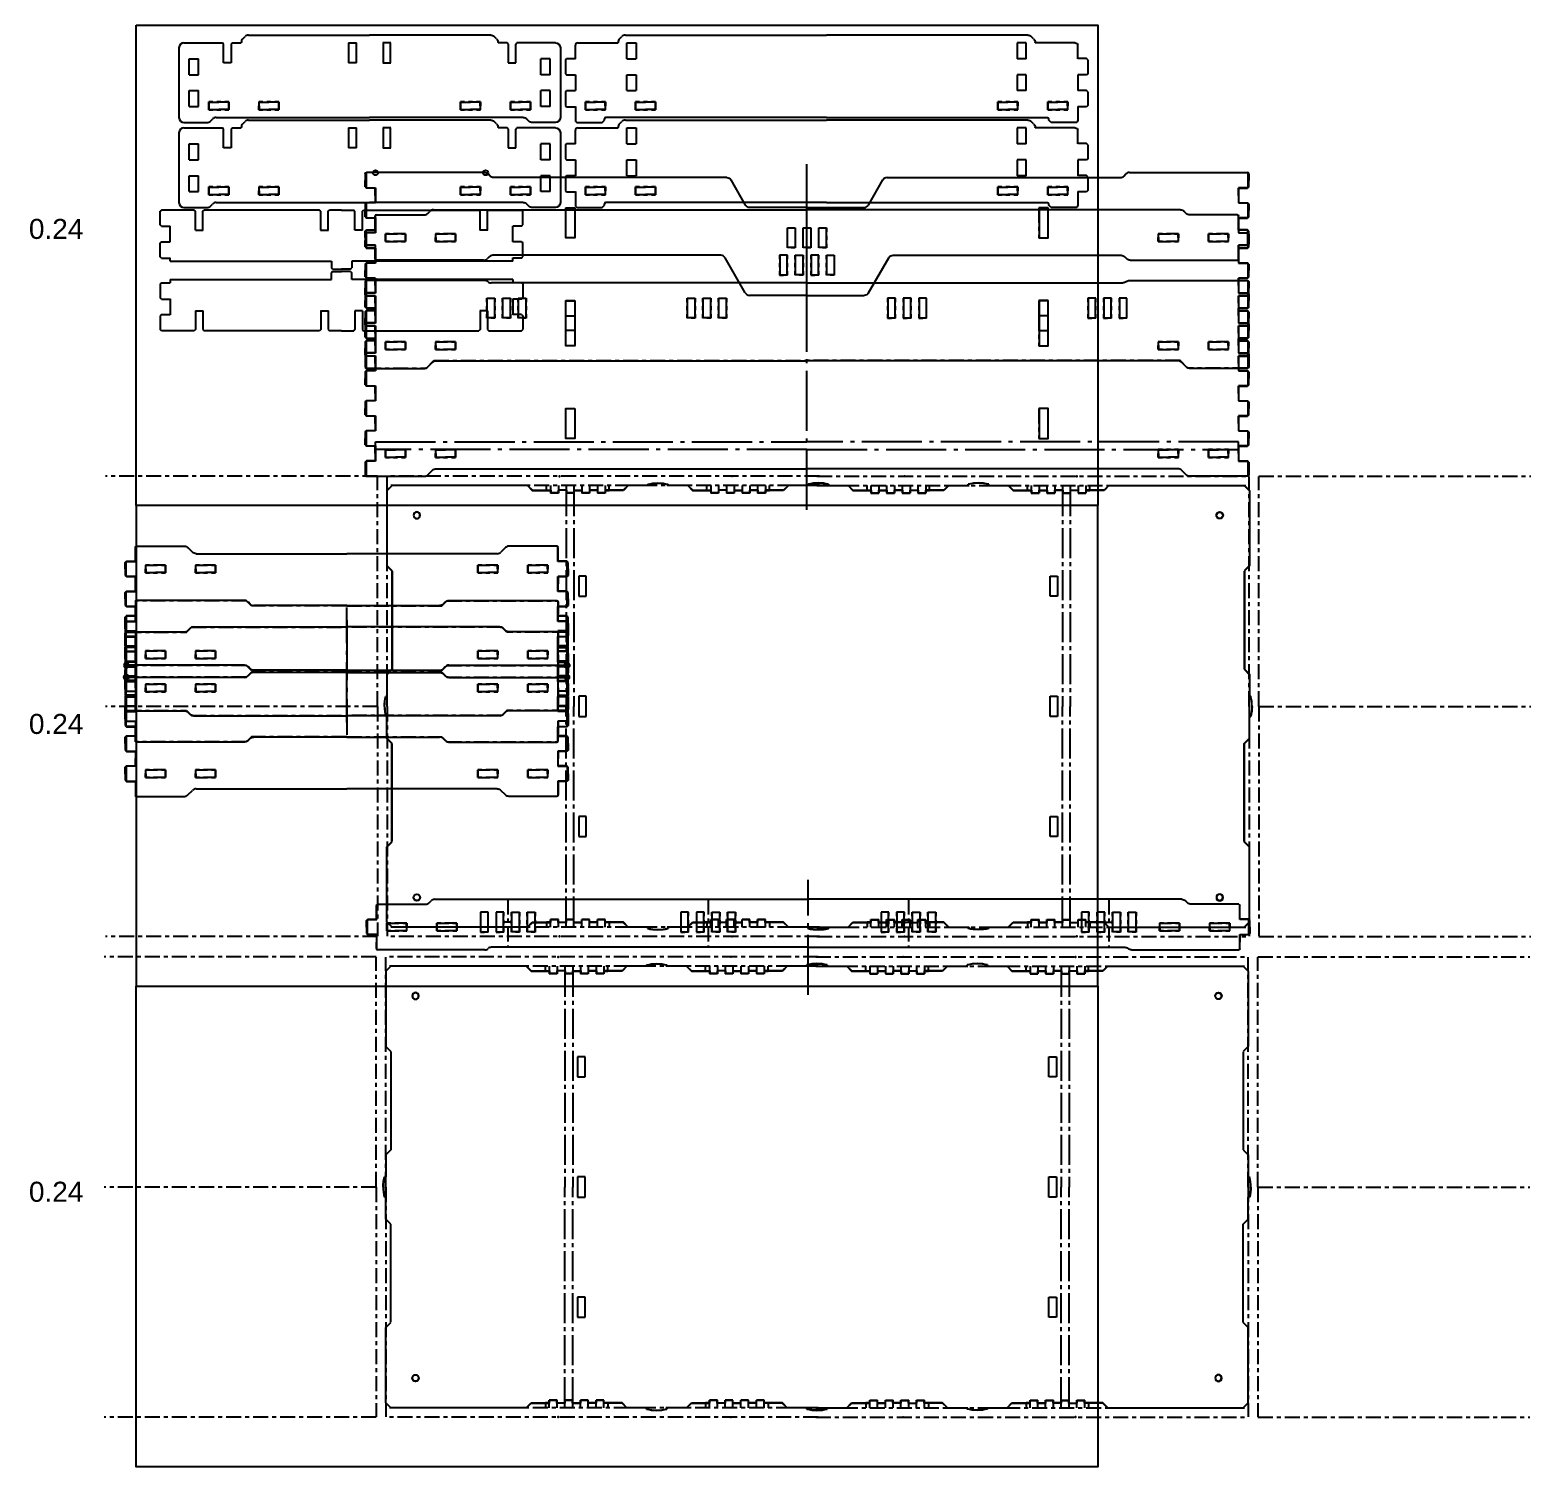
# Model space of a CAD drawing. Header units: inches. Extents: x -248 to 125, y -31 to 166.
# Drawn here: x 87.34 to 124.8, y -4.32 to 31.55 of the extents above; entities that cross this region are included whole.
import ezdxf

# ---------------------------------------------------------------- set-up
doc = ezdxf.new("R2010")
doc.units = ezdxf.units.IN
doc.header["$MEASUREMENT"] = 0
doc.linetypes.add('ACAD_ISO04W100', pattern=[30, 24, -3, 0, -3])
doc.layers.get('Defpoints').update_dxf_attribs({"color": 30})
doc.layers.add('CUT', color=1, linetype='Continuous')
doc.styles.get("Standard").update_dxf_attribs({"font": 'arial.ttf'})

# ---------------------------------------------------------------- blocks, each defined once
blk = doc.blocks.new('DiceDivider_Half')
for p, q in [((-4.494, -0.201), (-4.525, -0.232)), ((-4.525, -0.573), (-4.525, -0.232)), ((-3.676, -0.201), (-4.494, -0.201)), ((-3.645, -0.232), (-3.676, -0.201)), ((-3.645, -0.701), (-3.645, -0.232)), ((-3.46, -0.232), (-3.429, -0.201)), ((-3.46, -0.701), (-3.46, -0.232)), ((-0.551, -0.201), (-3.429, -0.201)), ((-0.52, -0.232), (-0.551, -0.201)), ((-0.52, -0.701), (-0.52, -0.232)), ((-0.335, -0.232), (-0.304, -0.201)), ((-0.335, -0.701), (-0.335, -0.232)), ((0, -0.201), (-0.304, -0.201)), ((-4.494, -0.604), (-4.525, -0.573)), ((-4.494, -0.604), (-4.275, -0.604)), ((-4.275, -0.997), (-4.275, -0.599)), ((-3.65, -0.701), (-3.455, -0.701)), ((-0.525, -0.701), (-0.33, -0.701)), ((-4.494, -0.992), (-4.525, -1.023)), ((-4.525, -1.369), (-4.525, -1.023)), ((-4.494, -0.992), (-4.275, -0.992)), ((-4.494, -1.4), (-4.525, -1.369)), ((-4.494, -1.4), (-4.275, -1.4)), ((-4.275, -1.481), (-4.275, -1.395)), ((-4.275, -1.481), (-0.255, -1.481)), ((-0.255, -1.481), (-0.255, -1.645)), ((-0.224, -1.676), (-0.255, -1.645)), ((-0.224, -1.676), (0, -1.676))]:
    blk.add_line(p, q)
blk = doc.blocks.new('DiceDivider_Full')
at = {"color": 30, "true_color": 0xf8991e}
blk.add_blockref('DiceDivider_Half', (0, 0.201), dxfattribs=at)
at = {"color": 30, "true_color": 0xf8991e, "xscale": -1}
blk.add_blockref('DiceDivider_Half', (0, 0.201), dxfattribs=at)
blk = doc.blocks.new('BraceHole_Quarter')
at = {"layer": 'CUT', "ltscale": 0.003906}
for p, q in [((-0.25, 0.0935), (0, 0.0935)), ((-0.246, 0), (-0.246, 0.0975))]:
    blk.add_line(p, q, dxfattribs=at)
at = {"layer": 'Defpoints', "linetype": 'ACAD_ISO04W100', "ltscale": 0.003906}
for p, q in [((-0.25, -0.0975), (-0.25, 0.0975)), ((-0.25, 0.0975), (0.25, 0.0975)), ((0.25, 0.0975), (0.25, -0.0975)), ((0.25, -0.0975), (-0.25, -0.0975))]:
    blk.add_line(p, q, dxfattribs=at)
blk = doc.blocks.new('BraceHole')
at = {"color": 0}
blk.add_blockref('BraceHole_Quarter', (0, 0), dxfattribs=at)
at = {"color": 0, "xscale": -1}
blk.add_blockref('BraceHole_Quarter', (0, 0), dxfattribs=at)
at = {"color": 0, "xscale": -1, "rotation": 180}
blk.add_blockref('BraceHole_Quarter', (0, 0), dxfattribs=at)
at = {"color": 0, "rotation": 180}
blk.add_blockref('BraceHole_Quarter', (0, 0), dxfattribs=at)
blk = doc.blocks.new('BraceHoles')
at = {"color": 0}
for p in [(0.5, 0), (1.75, 0)]:
    blk.add_blockref('BraceHole', p, dxfattribs=at)
blk = doc.blocks.new('InteriorBox_Side')
for p, q in [((-4.635, 1.99), (-3.676, 1.99)), ((-3.645, 1.959), (-3.676, 1.99)), ((-3.645, 1.49), (-3.645, 1.959)), ((-3.46, 1.959), (-3.429, 1.99)), ((-3.46, 1.959), (-3.46, 1.49)), ((-3.429, 1.99), (-3.205, 1.99)), ((-3.205, 2.001), (-3.205, 1.99)), ((-3.168, 2.089), (-3.109, 2.148)), ((-3.021, 2.185), (0, 2.185)), ((-0.525, 1.99), (-0.33, 1.99)), ((-0.52, 1.49), (-0.52, 1.99)), ((-0.335, 1.99), (-0.335, 1.49)), ((-4.76, 1.865), (-4.76, 0.125)), ((-4.505, 1.194), (-4.505, 1.592)), ((-4.505, 1.592), (-4.275, 1.592)), ((-4.275, 1.194), (-4.275, 1.592)), ((-4.505, 1.194), (-4.275, 1.194)), ((-3.455, 1.49), (-3.65, 1.49)), ((-0.33, 1.49), (-0.525, 1.49)), ((-4.505, 0.398), (-4.505, 0.796)), ((-4.505, 0.796), (-4.275, 0.796)), ((-4.275, 0.398), (-4.275, 0.796)), ((-4.505, 0.398), (-4.275, 0.398)), ((-4.635, 0), (-4.062, 0)), ((-3.973, 0.037), (-3.922, 0.088)), ((-3.833, 0.125), (0, 0.125))]:
    blk.add_line(p, q)
for centre, start, end in [((-4.635, 1.865), 90, 180), ((-3.08, 2.001), 135, 180), ((-3.021, 2.06), 90, 135), ((-4.635, 0.125), 180, 270), ((-4.062, 0.125), 270, 315), ((-3.833, 0), 90, 135)]:
    blk.add_arc(centre, 0.125, start, end)
blk.add_blockref('BraceHoles', (-4.265, 0.418))
blk = doc.blocks.new('InnerTray_Side')
blk.add_blockref('InteriorBox_Side', (0, -0.125))
at = {"xscale": -1}
blk.add_blockref('InteriorBox_Side', (0, -0.125), dxfattribs=at)
blk = doc.blocks.new('InternalBox_Back')
for p, q in [((-5.205, -0.01), (-5.205, 0.001)), ((-5.168, 0.089), (-5.109, 0.148)), ((-5.021, 0.185), (0, 0.185)), ((-6.27, -0.408), (-6.27, -0.072)), ((-6.208, -0.01), (-5.205, -0.01)), ((-4.985, -0.01), (-4.755, -0.01)), ((-4.985, -0.408), (-4.985, -0.01)), ((-4.755, -0.01), (-4.755, -0.408)), ((-6.52, -0.434), (-6.489, -0.403)), ((-6.52, -0.434), (-6.52, -0.78)), ((-6.489, -0.403), (-6.27, -0.403)), ((-4.985, -0.408), (-4.755, -0.408)), ((-6.52, -0.78), (-6.489, -0.811)), ((-6.489, -0.811), (-6.27, -0.811)), ((-6.27, -0.806), (-6.27, -1.204)), ((-4.985, -1.204), (-4.985, -0.806)), ((-4.985, -0.806), (-4.755, -0.806)), ((-4.755, -0.806), (-4.755, -1.204)), ((-6.52, -1.23), (-6.489, -1.199)), ((-6.52, -1.23), (-6.52, -1.576)), ((-6.489, -1.199), (-6.27, -1.199)), ((-4.985, -1.204), (-4.755, -1.204)), ((-6.52, -1.576), (-6.489, -1.607)), ((-6.489, -1.607), (-6.27, -1.607)), ((-6.27, -1.602), (-6.27, -1.938)), ((-6.208, -2), (-5.605, -2)), ((-5.605, -2), (-5.543, -1.938)), ((-5.543, -1.938), (-5.543, -1.906)), ((0, -1.875), (-5.512, -1.875))]:
    blk.add_line(p, q)
for centre, radius, start, end in [((-5.08, 0.001), 0.125, 135, 180), ((-5.021, 0.06), 0.125, 90, 135), ((-6.208, -0.072), 0.0625, 90, 180), ((-6.208, -1.938), 0.0625, 180, 270), ((-5.512, -1.906), 0.0312, 90, 180)]:
    blk.add_arc(centre, radius, start, end)
blk.add_blockref('BraceHoles', (-6.27, -1.582))
blk = doc.blocks.new('InnerTray_Back')
blk.add_blockref('InternalBox_Back', (0.4875, 0.1875))
at = {"xscale": -1}
blk.add_blockref('InternalBox_Back', (0.4875, 0.1875), dxfattribs=at)
blk = doc.blocks.new('Dovetail_Half')
for p, q in [((-0.25, 0.21375), (-0.25, 0.375)), ((-0.25, 0.21375), (-0.21875, 0.1825)), ((0, 0.1825), (-0.21875, 0.1825)), ((0, 0), (0, 0.1825))]:
    blk.add_line(p, q)
blk = doc.blocks.new('Bottom_Front_Half')
at = {"layer": 'CUT', "ltscale": 0.015625}
for p, q in [((8.05, 4.885), (10.994, 4.885)), ((1.533, 4.073), (1.894, 4.698)), ((2.002, 4.76), (7.821, 4.76)), ((7.91, 4.797), (7.961, 4.848)), ((11.025, 4.854), (11.025, 4.688)), ((0, 4.01), (1.425, 4.01))]:
    blk.add_line(p, q, dxfattribs=at)
for points in [[(5.793, 3.997), (5.793, 3.253), (6.017, 3.253), (6.017, 3.997)], [(5.793, 1.685), (5.793, 0.941), (6.017, 0.941), (6.017, 1.685)]]:
    blk.add_lwpolyline(points, close=True, dxfattribs=at)
blk.add_lwpolyline([(11.025, 0.188), (11.025, 0.026, -0.414214), (10.994, -0.005), (9.55, -0.005, -0.198912), (9.461, 0.032), (9.347, 0.146, 0.198912), (9.259, 0.183), (0, 0.183)], format="xyb", dxfattribs=at)
for centre, radius, start, end in [((8.05, 4.76), 0.125, 90, 135), ((10.994, 4.854), 0.0312, 0, 90), ((2.002, 4.635), 0.125, 90, 150), ((7.821, 4.885), 0.125, 270, 315), ((1.425, 4.135), 0.125, 270, 330)]:
    blk.add_arc(centre, radius, start, end, dxfattribs=at)
at = {"layer": 'Defpoints', "linetype": 'ACAD_ISO04W100', "ltscale": 0.015625}
for p, q in [((11, 4.88), (11, 4.5)), ((11, 4.5), (10.77, 4.5)), ((10.77, 4.5), (10.77, 4.125)), ((10.77, 4.125), (11, 4.125)), ((11, 4.125), (11, 3.75)), ((11, 3.75), (10.77, 3.75)), ((10.77, 3.75), (10.77, 3.375)), ((10.77, 3.375), (11, 3.375)), ((11, 3.375), (11, 3)), ((11, 3), (10.77, 3)), ((10.77, 3), (10.77, 2.625)), ((10.77, 2.625), (11, 2.625)), ((11, 2.625), (11, 2.25)), ((11, 2.25), (10.77, 2.25)), ((10.77, 2.25), (10.77, 1.875)), ((10.77, 1.875), (11, 1.875)), ((11, 1.875), (11, 1.5)), ((11, 1.5), (10.77, 1.5)), ((10.77, 1.5), (10.77, 1.125)), ((10.77, 1.125), (11, 1.125)), ((11, 1.125), (11, 0.75)), ((11, 0.75), (10.77, 0.75)), ((10.77, 0.75), (10.77, 0.375)), ((10.77, 0.375), (11, 0.375)), ((11, 0.375), (11, 0)), ((9.312, 0.188), (0, 0.188)), ((9.5, 0), (9.312, 0.188)), ((11, 0), (9.5, 0))]:
    blk.add_line(p, q, dxfattribs=at)
for points in [[(5.79, 4), (5.79, 3.25), (6.02, 3.25), (6.02, 4)], [(5.79, 1.688), (5.79, 0.938), (6.02, 0.938), (6.02, 1.688)]]:
    blk.add_lwpolyline(points, close=True, dxfattribs=at)
at = {"xscale": -1}
blk.add_blockref('BraceHoles', (10.77, 0.562), dxfattribs=at)
at = {"layer": 'CUT', "xscale": -1}
for p in [(10.775, 4.313), (10.775, 3.563), (10.775, 2.813), (10.775, 2.063), (10.775, 1.313), (10.775, 0.562)]:
    blk.add_blockref('Dovetail_Half', p, dxfattribs=at)
at = {"layer": 'CUT', "rotation": 180}
for p in [(10.775, 4.313), (10.775, 3.563), (10.775, 2.813), (10.775, 2.063), (10.775, 1.313), (10.775, 0.562)]:
    blk.add_blockref('Dovetail_Half', p, dxfattribs=at)
blk = doc.blocks.new('HingeHole')
at = {"layer": 'CUT', "ltscale": 0.003906}
for p, q in [((-0.0975, 0.495), (0.0975, 0.495)), ((-0.0925, 0), (-0.0925, 0.5)), ((0.0925, 0.5), (0.0925, 0)), ((0.0975, 0.005), (-0.0975, 0.005))]:
    blk.add_line(p, q, dxfattribs=at)
at = {"layer": 'Defpoints', "linetype": 'ACAD_ISO04W100', "ltscale": 0.003906}
for p, q in [((-0.0975, 0), (-0.0975, 0.5)), ((-0.0975, 0.5), (0.0975, 0.5)), ((0.0975, 0.5), (0.0975, 0)), ((0.0975, 0), (-0.0975, 0))]:
    blk.add_line(p, q, dxfattribs=at)
blk = doc.blocks.new('Bottom_Front_Full')
at = {"layer": 'Defpoints'}
for centre in [(-10.77, 4.88), (-8.02, 4.88)]:
    blk.add_circle(centre, 0.0625, dxfattribs=at)
at = {"xscale": -1}
blk.add_blockref('Bottom_Front_Half', (0, 0), dxfattribs=at)
for name, p in [('Bottom_Front_Half', (0, 0)), ('HingeHole', (-0.39, 3.005)), ('HingeHole', (0, 3.005)), ('HingeHole', (0.39, 3.005))]:
    blk.add_blockref(name, p)
blk = doc.blocks.new('Dovetail_Out_Half')
for p, q in [((0.24, 0.1925), (0.24, 0.375)), ((-0.01, 0.16125), (0.02125, 0.1925)), ((-0.01, 0), (-0.01, 0.16125)), ((0.02125, 0.1925), (0.24, 0.1925))]:
    blk.add_line(p, q)
blk = doc.blocks.new('Lid_Front_Half')
at = {"layer": 'CUT'}
for p, q in [((-9.325, 0.005), (0, 0.005)), ((-10.775, -0.313), (-10.775, -0.151)), ((-10.744, -0.12), (-9.554, -0.12)), ((-9.465, -0.083), (-9.414, -0.032)), ((-10.775, -1.224), (-10.775, -1.062)), ((-8.07, -1.255), (-10.744, -1.255)), ((-7.93, -1.167), (-7.981, -1.218)), ((-2.152, -1.13), (-7.841, -1.13)), ((-1.539, -2.068), (-2.044, -1.193)), ((0, -2.13), (-1.431, -2.13))]:
    blk.add_line(p, q, dxfattribs=at)
for centre, radius, start, end in [((-9.325, -0.12), 0.125, 90, 135), ((-10.744, -0.151), 0.0312, 90, 180), ((-9.554, 0.005), 0.125, 270, 315), ((-10.744, -1.224), 0.0312, 180, 270), ((-8.07, -1.13), 0.125, 270, 315), ((-7.841, -1.255), 0.125, 90, 135), ((-2.152, -1.255), 0.125, 30, 90), ((-1.431, -2.005), 0.125, 210, 270)]:
    blk.add_arc(centre, radius, start, end, dxfattribs=at)
at = {"layer": 'Defpoints', "linetype": 'ACAD_ISO04W100', "ltscale": 0.0625}
blk.add_line((0, -2.378), (0, 0.488), dxfattribs=at)
at = {"layer": 'Defpoints', "linetype": 'ACAD_ISO04W100', "ltscale": 0.015625}
for p, q in [((-10.77, -0.5), (-10.77, -0.125)), ((-11, -0.875), (-11, -0.5)), ((-11, -0.5), (-10.77, -0.5)), ((-10.77, -0.875), (-11, -0.875)), ((-10.77, -1.25), (-10.77, -0.875))]:
    blk.add_line(p, q, dxfattribs=at)
at = {"xscale": -1, "rotation": 180}
for name, p in [('BraceHoles', (-10.77, -0.688)), ('HingeHole', (-0.585, -1.125))]:
    blk.add_blockref(name, p, dxfattribs=at)
at = {"rotation": 180}
blk.add_blockref('HingeHole', (-0.195, -1.125), dxfattribs=at)
at = {"layer": 'CUT'}
blk.add_blockref('Dovetail_Out_Half', (-11.015, -0.688), dxfattribs=at)
at = {"layer": 'CUT', "xscale": -1, "rotation": 180}
blk.add_blockref('Dovetail_Out_Half', (-11.015, -0.688), dxfattribs=at)
blk = doc.blocks.new('Lid_Top_Front')
blk.add_blockref('Lid_Front_Half', (0, 1.25))
at = {"xscale": -1}
blk.add_blockref('Lid_Front_Half', (0, 1.25), dxfattribs=at)
blk = doc.blocks.new('Bottom_Back_Half')
at = {"layer": 'CUT', "ltscale": 0.015625}
for p, q in [((-11.025, 6.229), (-11.025, 6.063)), ((-8.05, 6.26), (-10.994, 6.26)), ((0, 6.198), (-7.884, 6.198))]:
    blk.add_line(p, q, dxfattribs=at)
for points in [[(-5.793, 5.372), (-5.793, 4.628), (-6.017, 4.628), (-6.017, 5.372)], [(-5.793, 3.06), (-5.793, 2.316), (-6.017, 2.316), (-6.017, 3.06)]]:
    blk.add_lwpolyline(points, close=True, dxfattribs=at)
blk.add_lwpolyline([(-11.025, 1.563), (-11.025, 1.401, 0.414214), (-10.994, 1.37), (-9.55, 1.37, 0.198912), (-9.461, 1.407), (-9.347, 1.521, -0.198912), (-9.259, 1.558), (0, 1.558)], format="xyb", dxfattribs=at)
for centre, radius, start, end in [((-10.994, 6.229), 0.0312, 90, 180), ((-8.05, 6.135), 0.125, 48.5904, 90), ((-7.884, 6.323), 0.125, 228.5904, 270)]:
    blk.add_arc(centre, radius, start, end, dxfattribs=at)
at = {"layer": 'Defpoints', "linetype": 'ACAD_ISO04W100', "ltscale": 0.0625}
blk.add_line((0, 0.528), (0, 9.157), dxfattribs=at)
at = {"layer": 'Defpoints', "linetype": 'ACAD_ISO04W100', "ltscale": 0.015625}
for p, q in [((-11, 6.255), (-11, 5.875)), ((-11, 5.875), (-10.77, 5.875)), ((-10.77, 5.875), (-10.77, 5.5)), ((-10.77, 5.5), (-11, 5.5)), ((-11, 5.5), (-11, 5.125)), ((-11, 5.125), (-10.77, 5.125)), ((-10.77, 5.125), (-10.77, 4.75)), ((-10.77, 4.75), (-11, 4.75)), ((-11, 4.75), (-11, 4.375)), ((-11, 4.375), (-10.77, 4.375)), ((-10.77, 4.375), (-10.77, 4)), ((-10.77, 4), (-11, 4)), ((-11, 4), (-11, 3.625)), ((-11, 3.625), (-10.77, 3.625)), ((-10.77, 3.625), (-10.77, 3.25)), ((-10.77, 3.25), (-11, 3.25)), ((-11, 3.25), (-11, 2.875)), ((-11, 2.875), (-10.77, 2.875)), ((-10.77, 2.875), (-10.77, 2.5)), ((-10.77, 2.5), (-11, 2.5)), ((-11, 2.5), (-11, 2.125)), ((-11, 2.125), (-10.77, 2.125)), ((-10.77, 2.125), (-10.77, 1.75)), ((-10.77, 1.75), (-11, 1.75)), ((-11, 1.75), (-11, 1.375))]:
    blk.add_line(p, q, dxfattribs=at)
for points in [[(-5.79, 5.375), (-5.79, 4.625), (-6.02, 4.625), (-6.02, 5.375)], [(-5.79, 3.063), (-5.79, 2.313), (-6.02, 2.313), (-6.02, 3.063)]]:
    blk.add_lwpolyline(points, close=True, dxfattribs=at)
at = {"layer": 'Defpoints', "linetype": 'ACAD_ISO04W100', "ltscale": 0.0625}
blk.add_lwpolyline([(0, 2.035), (-10.77, 2.035), (-10.77, 2.23), (0, 2.23)], dxfattribs=at)
at = {"rotation": 180}
for p in [(-7.89, 5.817), (-7.5, 5.817), (-7.11, 5.817), (-2.89, 5.817), (-2.5, 5.817), (-2.11, 5.817)]:
    blk.add_blockref('HingeHole', p, dxfattribs=at)
blk.add_blockref('BraceHoles', (-10.77, 1.938))
at = {"layer": 'CUT'}
for p in [(-10.775, 5.688), (-10.775, 4.938), (-10.775, 4.188), (-10.775, 3.438), (-10.775, 2.688), (-10.775, 1.938)]:
    blk.add_blockref('Dovetail_Half', p, dxfattribs=at)
at = {"layer": 'CUT', "xscale": -1, "rotation": 180}
for p in [(-10.775, 5.688), (-10.775, 4.938), (-10.775, 4.188), (-10.775, 3.438), (-10.775, 2.688), (-10.775, 1.938)]:
    blk.add_blockref('Dovetail_Half', p, dxfattribs=at)
blk = doc.blocks.new('Bottom_Back_Full')
blk.add_blockref('Bottom_Back_Half', (0, -1.375))
at = {"xscale": -1}
blk.add_blockref('Bottom_Back_Half', (0, -1.375), dxfattribs=at)
blk = doc.blocks.new('Lid_Top_Back_Half')
at = {"layer": 'CUT'}
for p, q in [((8.07, 0.005), (10.744, 0.005)), ((0, -0.058), (7.904, -0.058)), ((10.775, -0.026), (10.775, -0.188)), ((10.775, -0.938), (10.775, -1.099)), ((9.325, -1.255), (0, -1.255)), ((9.465, -1.167), (9.414, -1.218)), ((10.744, -1.13), (9.554, -1.13))]:
    blk.add_line(p, q, dxfattribs=at)
for centre, radius, start, end in [((8.07, -0.12), 0.125, 90, 131.4096), ((10.744, -0.026), 0.0312, 0, 90), ((7.904, 0.067), 0.125, 270, 311.4096), ((10.744, -1.099), 0.0312, 270, 0), ((9.325, -1.13), 0.125, 270, 315), ((9.554, -1.255), 0.125, 90, 135)]:
    blk.add_arc(centre, radius, start, end, dxfattribs=at)
at = {"layer": 'Defpoints', "linetype": 'ACAD_ISO04W100', "ltscale": 0.0625}
blk.add_line((0, 1.128), (0, -1.738), dxfattribs=at)
at = {"layer": 'Defpoints', "linetype": 'ACAD_ISO04W100', "ltscale": 0.015625}
for p, q in [((2.5, -1.25), (2.5, -0.063)), ((7.5, -1.25), (7.5, -0.063)), ((10.77, 0), (10.77, -0.375)), ((2.403, -0.687), (2.598, -0.687)), ((7.403, -0.687), (7.598, -0.687)), ((10.77, -0.375), (11, -0.375)), ((11, -0.375), (11, -0.75)), ((11, -0.75), (10.77, -0.75)), ((10.77, -0.75), (10.77, -1.125))]:
    blk.add_line(p, q, dxfattribs=at)
at = {"rotation": 180}
for p in [(1.915, -0.437), (2.305, -0.437), (6.915, -0.437), (7.305, -0.437)]:
    blk.add_blockref('HingeHole', p, dxfattribs=at)
at = {"xscale": -1, "rotation": 180}
for p in [(2.695, -0.437), (3.085, -0.437), (7.695, -0.437), (8.085, -0.437)]:
    blk.add_blockref('HingeHole', p, dxfattribs=at)
at = {"xscale": -1}
blk.add_blockref('BraceHoles', (10.77, -0.563), dxfattribs=at)
at = {"layer": 'CUT', "xscale": -1}
blk.add_blockref('Dovetail_Out_Half', (11.015, -0.563), dxfattribs=at)
at = {"layer": 'CUT', "rotation": 180}
blk.add_blockref('Dovetail_Out_Half', (11.015, -0.563), dxfattribs=at)
blk = doc.blocks.new('Lid_Top_Back')
at = {"xscale": -1}
blk.add_blockref('Lid_Top_Back_Half', (0, 0), dxfattribs=at)
blk.add_blockref('Lid_Top_Back_Half', (0, 0))
blk = doc.blocks.new('Lid_Face_Quarter')
for p in [(-6.456, 5.74), (-2.152, 5.75), (2.152, 5.75), (6.456, 5.75)]:
    blk.add_point(p)
at = {"layer": 'CUT'}
for p, q in [((-0.254, 5.514), (-0.254, 5.544)), ((0.223, 5.514), (0.769, 5.514)), ((0.254, 5.544), (0.254, 5.514)), ((0.746, 5.514), (0.866, 5.394)), ((0.866, 5.394), (1.322, 5.394)), ((1.322, 5.394), (1.322, 5.327)), ((1.322, 5.327), (1.507, 5.327)), ((1.507, 5.395), (1.712, 5.395)), ((1.507, 5.395), (1.507, 5.327)), ((1.712, 5.395), (1.712, 5.327)), ((1.712, 5.327), (1.897, 5.327)), ((1.897, 5.395), (1.897, 5.327)), ((2.102, 5.395), (1.897, 5.395)), ((2.102, 5.395), (2.102, 5.327)), ((2.102, 5.327), (2.287, 5.327)), ((2.287, 5.395), (2.287, 5.327)), ((2.287, 5.395), (2.492, 5.395)), ((2.492, 5.395), (2.492, 5.327)), ((2.492, 5.327), (2.677, 5.327)), ((2.677, 5.395), (2.677, 5.327)), ((3.134, 5.394), (2.677, 5.394)), ((3.254, 5.514), (3.134, 5.394)), ((3.213, 5.514), (3.769, 5.514)), ((3.746, 5.514), (3.746, 5.544)), ((4.254, 5.544), (4.254, 5.514)), ((4.277, 5.514), (4.769, 5.514)), ((4.746, 5.514), (4.866, 5.394)), ((4.866, 5.394), (5.322, 5.394)), ((5.322, 5.394), (5.322, 5.327)), ((5.322, 5.327), (5.507, 5.327)), ((5.507, 5.395), (5.507, 5.327)), ((5.507, 5.395), (5.712, 5.395)), ((5.712, 5.395), (5.712, 5.327)), ((5.712, 5.327), (5.897, 5.327)), ((5.897, 5.395), (5.897, 5.327)), ((6.102, 5.395), (5.897, 5.395)), ((6.102, 5.395), (6.102, 5.327)), ((6.102, 5.327), (6.287, 5.327)), ((6.287, 5.395), (6.287, 5.327)), ((6.287, 5.395), (6.492, 5.395)), ((6.492, 5.395), (6.492, 5.327)), ((6.492, 5.327), (6.677, 5.327)), ((6.677, 5.395), (6.677, 5.327)), ((7.134, 5.394), (6.677, 5.394)), ((7.254, 5.514), (7.134, 5.394)), ((7.258, 5.514), (10.637, 5.514)), ((10.637, 5.514), (10.764, 5.387)), ((10.764, 5.387), (10.764, 3.508)), ((10.764, 3.508), (10.639, 3.383)), ((10.639, 3.373), (10.639, 0.925)), ((10.639, 0.925), (10.764, 0.8)), ((10.764, 0.8), (10.764, 0.254)), ((10.764, 0.254), (10.794, 0.254))]:
    blk.add_line(p, q, dxfattribs=at)
blk.add_circle((10.02, 4.77), 0.0781, dxfattribs=at)
for centre, start, end in [((0, 4.557), 75.5751, 104.4249), ((4, 4.557), 75.5751, 104.4249), ((9.807, 0), 0, 14.4249)]:
    blk.add_arc(centre, 1.02, start, end, dxfattribs=at)
at = {"layer": 'Defpoints', "linetype": 'ACAD_ISO04W100', "ltscale": 0.015625}
for p, q in [((-11, 0), (-11, 5.74)), ((-10.76, 0), (-10.76, 5.74)), ((-0.031, 5.75), (10.76, 5.75)), ((10.76, 0), (10.76, 5.74)), ((11, 5.75), (17.79, 5.75)), ((11, 0), (11, 5.74)), ((-0.031, 5.51), (10.76, 5.51)), ((11, 0), (17.79, 0))]:
    blk.add_line(p, q, dxfattribs=at)
at = {"layer": 'Defpoints'}
for p, q in [((-0.25, 5.51), (-0.25, 5.541)), ((0.219, 5.51), (0.768, 5.51)), ((0.25, 5.541), (0.25, 5.51)), ((0.744, 5.51), (0.864, 5.39)), ((0.864, 5.39), (1.317, 5.39)), ((1.22, 5.39), (1.22, 5.51)), ((1.317, 5.39), (1.22, 5.39)), ((1.317, 5.51), (1.317, 5.322)), ((1.317, 5.322), (1.512, 5.322)), ((1.512, 5.51), (1.512, 5.322)), ((1.512, 5.39), (1.707, 5.39)), ((1.707, 5.51), (1.707, 5.322)), ((1.707, 5.322), (1.902, 5.322)), ((1.902, 5.51), (1.902, 5.322)), ((2.097, 5.39), (1.902, 5.39)), ((2.097, 5.51), (2.097, 5.322)), ((2.097, 5.322), (2.292, 5.322)), ((2.292, 5.51), (2.292, 5.322)), ((2.487, 5.51), (2.487, 5.322)), ((2.487, 5.322), (2.682, 5.322)), ((2.682, 5.51), (2.682, 5.322)), ((3.136, 5.39), (2.682, 5.39)), ((2.682, 5.39), (2.78, 5.39)), ((2.78, 5.39), (2.78, 5.51)), ((3.256, 5.51), (3.136, 5.39)), ((3.75, 5.51), (3.75, 5.541)), ((4.25, 5.541), (4.25, 5.51)), ((4.744, 5.51), (4.864, 5.39)), ((4.864, 5.39), (5.317, 5.39)), ((5.22, 5.39), (5.22, 5.51)), ((5.317, 5.39), (5.22, 5.39)), ((5.317, 5.51), (5.317, 5.322)), ((5.317, 5.322), (5.512, 5.322)), ((5.512, 5.51), (5.512, 5.322)), ((5.512, 5.39), (5.707, 5.39)), ((5.707, 5.51), (5.707, 5.322)), ((5.707, 5.322), (5.902, 5.322)), ((5.902, 5.51), (5.902, 5.322)), ((6.097, 5.39), (5.902, 5.39)), ((6.097, 5.51), (6.097, 5.322)), ((6.097, 5.322), (6.292, 5.322)), ((6.292, 5.51), (6.292, 5.322)), ((6.487, 5.51), (6.487, 5.322)), ((6.487, 5.322), (6.682, 5.322)), ((6.682, 5.51), (6.682, 5.322)), ((7.136, 5.39), (6.682, 5.39)), ((6.682, 5.39), (6.78, 5.39)), ((6.78, 5.39), (6.78, 5.51)), ((7.256, 5.51), (7.136, 5.39)), ((10.635, 5.51), (10.76, 5.385)), ((10.76, 3.51), (10.635, 3.385)), ((10.635, 3.375), (10.635, 0.924)), ((10.635, 0.924), (10.76, 0.799)), ((10.76, 0.25), (10.791, 0.25))]:
    blk.add_line(p, q, dxfattribs=at)
at = {"layer": 'Defpoints', "linetype": 'ACAD_ISO04W100', "ltscale": 0.03125}
for p, q in [((6.097, 5.5), (6.097, 0)), ((6.292, 5.5), (6.292, 0))]:
    blk.add_line(p, q, dxfattribs=at)
at = {"layer": 'Defpoints'}
blk.add_circle((10.02, 4.77), 0.0831, dxfattribs=at)
for centre, start, end in [((0, 4.557), 75.75, 104.25), ((4, 4.557), 75.75, 104.25), ((9.807, 0), 0, 14.25)]:
    blk.add_arc(centre, 1.016, start, end, dxfattribs=at)
blk = doc.blocks.new('Lid_Face_Full')
at = {"layer": 'CUT'}
for p, q in [((-5.79, 3.25), (-5.975, 3.25)), ((-5.975, 3.25), (-5.975, 2.75)), ((-5.79, 2.75), (-5.79, 3.25)), ((5.79, 3.25), (5.975, 3.25)), ((5.79, 2.75), (5.79, 3.25)), ((5.975, 3.25), (5.975, 2.75)), ((-5.975, 2.75), (-5.79, 2.75)), ((5.975, 2.75), (5.79, 2.75)), ((-5.79, 0.25), (-5.975, 0.25)), ((-5.975, 0.25), (-5.975, -0.25)), ((-5.79, -0.25), (-5.79, 0.25)), ((5.79, 0.25), (5.975, 0.25)), ((5.79, -0.25), (5.79, 0.25)), ((5.975, 0.25), (5.975, -0.25)), ((-5.975, -0.25), (-5.79, -0.25)), ((5.975, -0.25), (5.79, -0.25)), ((-5.79, -2.75), (-5.975, -2.75)), ((-5.975, -2.75), (-5.975, -3.25)), ((-5.79, -3.25), (-5.79, -2.75)), ((5.79, -2.75), (5.975, -2.75)), ((5.79, -3.25), (5.79, -2.75)), ((5.975, -2.75), (5.975, -3.25)), ((-5.975, -3.25), (-5.79, -3.25)), ((5.975, -3.25), (5.79, -3.25))]:
    blk.add_line(p, q, dxfattribs=at)
at = {"xscale": -1}
blk.add_blockref('Lid_Face_Quarter', (0, 0), dxfattribs=at)
blk.add_blockref('Lid_Face_Quarter', (0, 0))
at = {"rotation": 180}
blk.add_blockref('Lid_Face_Quarter', (0, 0), dxfattribs=at)
at = {"xscale": -1, "rotation": 180}
blk.add_blockref('Lid_Face_Quarter', (0, 0), dxfattribs=at)
blk = doc.blocks.new('Bottom_Side_Half')
at = {"layer": 'CUT', "ltscale": 0.015625}
for p, q in [((-5.275, 1.735), (-5.275, 1.569)), ((-2.55, 1.766), (-5.244, 1.766)), ((-2.41, 1.678), (-2.461, 1.73)), ((0, 1.641), (-2.321, 1.641)), ((-5.275, -2.931), (-5.275, -3.093)), ((-3.961, -3.087), (-3.847, -2.973)), ((-3.759, -2.936), (0, -2.936)), ((-5.244, -3.124), (-4.05, -3.124))]:
    blk.add_line(p, q, dxfattribs=at)
for centre, radius, start, end in [((-5.244, 1.735), 0.0312, 90, 180), ((-2.55, 1.641), 0.125, 45, 90), ((-2.321, 1.766), 0.125, 225, 270), ((-3.759, -3.061), 0.125, 90, 135), ((-5.244, -3.093), 0.0312, 180, 270), ((-4.05, -2.999), 0.125, 270, 315)]:
    blk.add_arc(centre, radius, start, end, dxfattribs=at)
at = {"layer": 'Defpoints', "linetype": 'ACAD_ISO04W100', "ltscale": 0.015625}
for p, q in [((-2.5, 1.761), (-5.27, 1.761)), ((-2.375, 1.636), (-2.5, 1.761)), ((0, 1.636), (-2.375, 1.636))]:
    blk.add_line(p, q, dxfattribs=at)
blk.add_lwpolyline([(-5.27, 1.761), (-5.27, 1.381), (-5.5, 1.381), (-5.5, 1.006), (-5.27, 1.006), (-5.27, 0.631), (-5.5, 0.631), (-5.5, 0.256), (-5.27, 0.256), (-5.27, -0.119), (-5.5, -0.119), (-5.5, -0.494), (-5.27, -0.494), (-5.27, -0.869), (-5.5, -0.869), (-5.5, -1.244), (-5.27, -1.244), (-5.27, -1.619), (-5.5, -1.619), (-5.5, -1.994), (-5.27, -1.994), (-5.27, -2.369), (-5.5, -2.369), (-5.5, -2.744), (-5.27, -2.744), (-5.27, -3.119)], dxfattribs=at)
blk.add_blockref('BraceHoles', (-5.27, -2.556))
at = {"layer": 'CUT'}
for p in [(-5.515, 1.194), (-5.515, 0.444), (-5.515, -0.306), (-5.515, -1.056), (-5.515, -1.806), (-5.515, -2.556)]:
    blk.add_blockref('Dovetail_Out_Half', p, dxfattribs=at)
at = {"layer": 'CUT', "xscale": -1, "rotation": 180}
for p in [(-5.515, 1.194), (-5.515, 0.444), (-5.515, -0.306), (-5.515, -1.056), (-5.515, -1.806), (-5.515, -2.556)]:
    blk.add_blockref('Dovetail_Out_Half', p, dxfattribs=at)
blk = doc.blocks.new('Bottom_Side_Full')
at = {"color": 1}
blk.add_blockref('Bottom_Side_Half', (0, 0), dxfattribs=at)
at = {"color": 1, "xscale": -1}
blk.add_blockref('Bottom_Side_Half', (0, 0), dxfattribs=at)
blk = doc.blocks.new('Lid_Side_Half')
at = {"layer": 'CUT'}
for p, q in [((-2.787, 2.55), (-2.787, 5.494)), ((-2.756, 5.525), (-2.595, 5.525)), ((-1.845, 5.525), (-1.684, 5.525)), ((-1.652, 5.494), (-1.652, 4.054)), ((-1.616, 3.965), (-1.564, 3.914)), ((-1.527, 3.825), (-1.527, 0)), ((-2.699, 2.41), (-2.751, 2.461)), ((-2.662, 0), (-2.662, 2.321))]:
    blk.add_line(p, q, dxfattribs=at)
for centre, radius, start, end in [((-2.756, 5.494), 0.0312, 90, 180), ((-1.684, 5.494), 0.0312, 0, 90), ((-1.527, 4.054), 0.125, 180, 225), ((-1.652, 3.825), 0.125, 0, 45), ((-2.662, 2.55), 0.125, 180, 225), ((-2.787, 2.321), 0.125, 0, 45)]:
    blk.add_arc(centre, radius, start, end, dxfattribs=at)
at = {"layer": 'Defpoints', "linetype": 'ACAD_ISO04W100', "ltscale": 0.015625}
for p, q in [((-2.782, 2.5), (-2.782, 5.5)), ((-2.782, 5.5), (-2.407, 5.5)), ((-2.407, 5.27), (-2.407, 5.5)), ((-2.407, 5.27), (-2.032, 5.27)), ((-2.032, 5.5), (-2.032, 5.27)), ((-2.032, 5.5), (-1.657, 5.5)), ((-1.657, 5.5), (-1.657, 4)), ((-1.657, 4), (-1.532, 3.875)), ((-1.532, 3.875), (-1.532, 0)), ((-2.657, 2.375), (-2.782, 2.5)), ((-2.657, 0), (-2.657, 2.375))]:
    blk.add_line(p, q, dxfattribs=at)
at = {"layer": 'Defpoints', "linetype": 'ACAD_ISO04W100', "ltscale": 0.0625}
blk.add_line((-3.911, 0), (-1.045, 0), dxfattribs=at)
at = {"layer": 'Defpoints'}
blk.add_circle((-2.782, 5.5), 0.0625, dxfattribs=at)
at = {"xscale": -1, "rotation": 90}
blk.add_blockref('BraceHoles', (-2.22, 5.27), dxfattribs=at)
at = {"layer": 'CUT', "xscale": -1, "rotation": 90}
blk.add_blockref('Dovetail_Half', (-2.22, 5.275), dxfattribs=at)
at = {"layer": 'CUT', "rotation": 270}
blk.add_blockref('Dovetail_Half', (-2.22, 5.275), dxfattribs=at)
blk = doc.blocks.new('Lid_Side')
blk.add_blockref('Lid_Side_Half', (0, 0))
at = {"xscale": -1, "rotation": 180}
blk.add_blockref('Lid_Side_Half', (0, 0), dxfattribs=at)

msp = doc.modelspace()

# ---------------------------------------------------------------- linework, layer by layer
at = {"layer": 'CUT'}
for points in [[(89.99067, 31.67704), (113.99067, 31.67704), (113.99067, 19.67704), (89.99067, 19.67704)], [(89.99067, 7.67704), (113.99067, 7.67704), (113.99067, 19.67704), (89.99067, 19.67704)], [(89.99067, 7.67704), (113.99067, 7.67704), (113.99067, -4.32296), (89.99067, -4.32296)]]:
    msp.add_lwpolyline(points, close=True, dxfattribs=at)

# ---------------------------------------------------------------- block references
for name, p in [('InnerTray_Side', (95.81567, 29.36704)), ('InnerTray_Back', (106.73317, 31.05454)), ('InnerTray_Side', (95.81567, 27.24453)), ('InnerTray_Back', (106.73317, 28.93203)), ('Bottom_Back_Full', (106.73067, 20.41703)), ('Bottom_Front_Full', (106.73067, 23.10953)), ('Lid_Top_Front', (106.73067, 25.80703)), ('DiceDivider_Full', (95.11462, 27.05703)), ('Lid_Face_Full', (107.01192, 14.66704)), ('Bottom_Side_Full', (95.24192, 15.54204)), ('Lid_Face_Full', (106.98067, 2.66704))]:
    msp.add_blockref(name, p, dxfattribs=at)
at = {"layer": 'CUT', "xscale": -1}
for name, p, rotation in [('DiceDivider_Full', (95.11462, 24.04453), 180), ('Bottom_Side_Full', (95.24192, 15.54204), 180), ('Lid_Side', (95.24192, 18.17704), 270)]:
    msp.add_blockref(name, p, dxfattribs=dict(at, rotation=rotation))
at = {"layer": 'CUT'}
for name, p, rotation in [('Lid_Side', (95.24192, 12.90704), 270), ('Lid_Top_Back', (106.76192, 8.59454), 180)]:
    msp.add_blockref(name, p, dxfattribs=dict(at, rotation=rotation))

# ---------------------------------------------------------------- texts
at = {"layer": 'Defpoints', "char_height": 0.5, "attachment_point": 1}
for insert in [(87.311, 26.83618), (87.311, 14.47796), (87.311, 2.79883)]:
    msp.add_mtext_dynamic_manual_height_columns('0.24', width=2.6796705, gutter_width=1, heights=[0], dxfattribs=dict(at, insert=insert))

doc.saveas('drawing.dxf')
